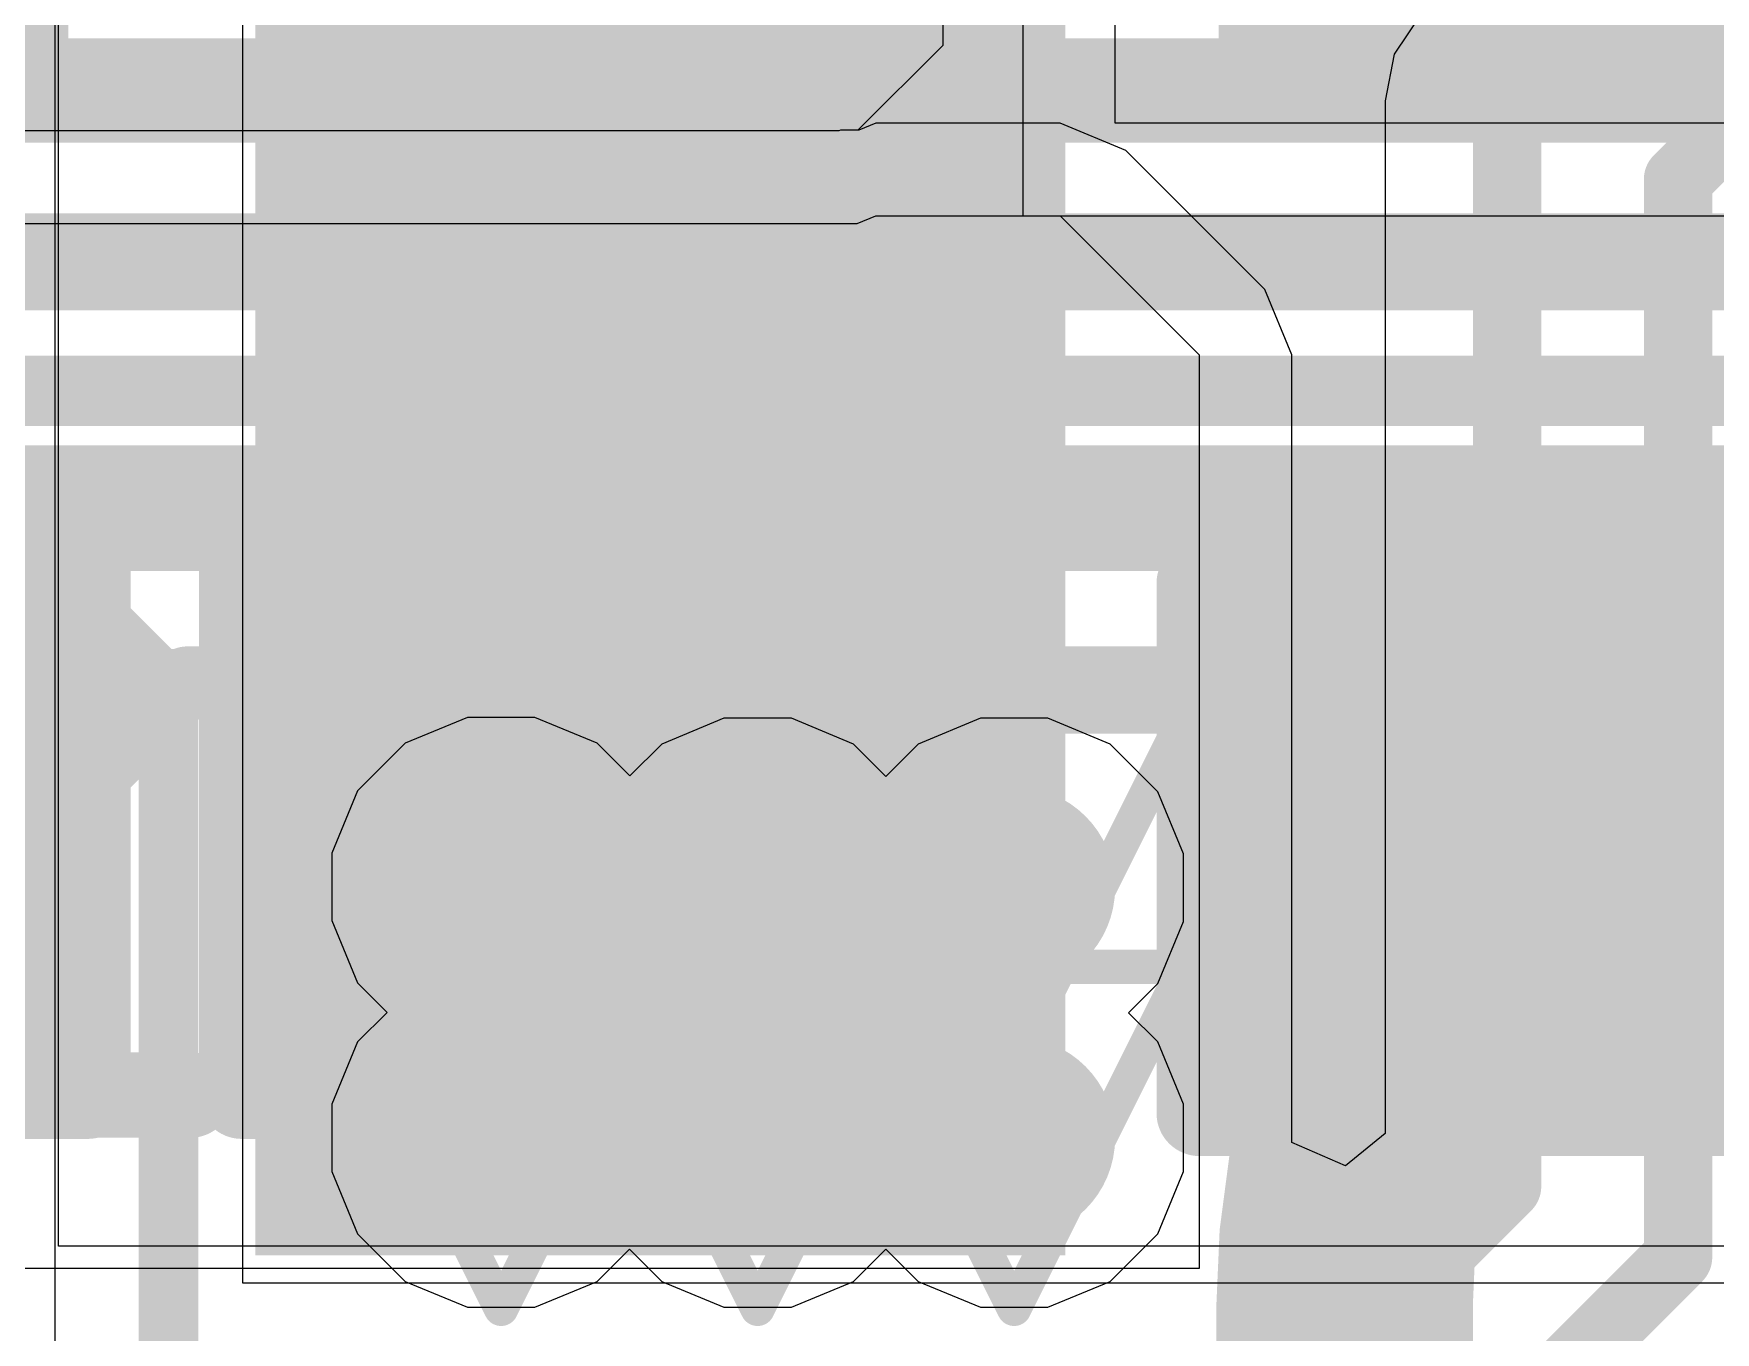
# Model space of a CAD drawing. Header units: inches. Extents: x -6 to 283, y -12 to 154.
# Drawn here: x 45.644 to 48.142, y -4.198 to -2.269 of the extents above; entities that cross this region are included whole.
import ezdxf

# ---------------------------------------------------------------- set-up
doc = ezdxf.new("R2010")
doc.units = ezdxf.units.IN
for name, color, linetype in [('Bottom Layer', 5, 'Continuous'), ('Bottom Overlay', 54, 'Continuous'), ('Bottom Paste', 16, 'Continuous'), ('Bottom Solder', 6, 'Continuous'), ('Drill Drawing', 1, 'Continuous'), ('GND-1', 16, 'Continuous'), ('GND-2', 90, 'Continuous'), ('GND-3', 216, 'Continuous'), ('GND-4', 54, 'Continuous'), ('PWR-1', 156, 'Continuous'), ('PWR-2', 130, 'Continuous'), ('Signal L1', 76, 'Continuous'), ('Signal L2', 6, 'Continuous'), ('Top Layer', 1, 'Continuous'), ('Top Overlay', 2, 'Continuous'), ('Top Paste', 8, 'Continuous'), ('Top Solder', 216, 'Continuous'), ('Via Holes', 16, 'Continuous')]:
    doc.layers.add(name, color=color, linetype=linetype)

# ---------------------------------------------------------------- blocks, each defined once
blk = doc.blocks.new('IND_0806_B_189')
at = {"layer": 'Bottom Layer'}
blk.add_hatch(color=5, dxfattribs=at).paths.add_polyline_path([(-1.32499735, 1.00000054), (-0.32499681, 1.00000054), (-0.32499681, -1.00000054), (-1.32499735, -1.00000054)])
at = {"layer": 'Bottom Paste'}
blk.add_hatch(color=16, dxfattribs=at).paths.add_polyline_path([(-1.32499735, 1.00000054), (-0.32499681, 1.00000054), (-0.32499681, -1.00000054), (-1.32499735, -1.00000054)])
at = {"layer": 'Bottom Solder'}
blk.add_hatch(color=6, dxfattribs=at).paths.add_polyline_path([(-1.42659735, 1.10160054), (-0.22339681, 1.10160054), (-0.22339681, -1.10160054), (-1.42659735, -1.10160054)])
at = {"layer": 'Bottom Overlay'}
blk.add_lwpolyline([(0.1524, 0.8636, 0.127, 0.127, 0), (-0.127, 0.8636, 0.127, 0.127, 0)], format="xyseb", dxfattribs=at)
for points in [[(-0.15875, 0.8636, 0.0635, 0.0635, 1), (-0.09524999999999999, 0.8636, 0.0635, 0.0635, 1)], [(0.12065, 0.8636, 0.0635, 0.0635, 1), (0.18415, 0.8636, 0.0635, 0.0635, 1)]]:
    blk.add_lwpolyline(points, format="xyseb", close=True, dxfattribs=at)
blk = doc.blocks.new('C___0603_385')
at = {"layer": 'Top Layer'}
for points in [[(-0.3809999999999999, 0.4445), (-0.3809999999999999, -0.4445), (-1.143, -0.4445), (-1.143, 0.4445)], [(1.143, 0.4445), (1.143, -0.4445), (0.3809999999999999, -0.4445), (0.3809999999999999, 0.4445)]]:
    blk.add_hatch(color=1, dxfattribs=at).paths.add_polyline_path(points)
at = {"layer": 'Top Paste'}
for points in [[(-0.3809999999999999, 0.4445), (-0.3809999999999999, -0.4445), (-1.143, -0.4445), (-1.143, 0.4445)], [(1.143, 0.4445), (1.143, -0.4445), (0.3809999999999999, -0.4445), (0.3809999999999999, 0.4445)]]:
    blk.add_hatch(color=8, dxfattribs=at).paths.add_polyline_path(points)
at = {"layer": 'Top Solder'}
for points in [[(-0.3210001199999999, 0.50449988), (-0.3210001199999999, -0.50449988), (-1.20299988, -0.50449988), (-1.20299988, 0.50449988)], [(1.20299988, 0.50449988), (1.20299988, -0.50449988), (0.3210001199999999, -0.50449988), (0.3210001199999999, 0.50449988)]]:
    blk.add_hatch(color=216, dxfattribs=at).paths.add_polyline_path(points)
at = {"layer": 'Top Overlay'}
for points in [[(-0.4571999999999999, 0.5334, 0.127, 0.127, 0), (-1.2446, 0.5334, 0.127, 0.127, 0)], [(-1.2446, -0.5334, 0.127, 0.127, 0), (-1.2446, 0.5334, 0.127, 0.127, 0)], [(1.2446, 0.5334, 0.127, 0.127, 0), (0.4571999999999999, 0.5334, 0.127, 0.127, 0)], [(1.2446, -0.5334, 0.127, 0.127, 0), (1.2446, 0.5334, 0.127, 0.127, 0)], [(-0.4571999999999999, -0.5334, 0.127, 0.127, 0), (-1.2446, -0.5334, 0.127, 0.127, 0)], [(1.2446, -0.5334, 0.127, 0.127, 0), (0.4571999999999999, -0.5334, 0.127, 0.127, 0)]]:
    blk.add_lwpolyline(points, format="xyseb", dxfattribs=at)
for points in [[(-1.27635, 0.5334, 0.0635, 0.0635, 1), (-1.21285, 0.5334, 0.0635, 0.0635, 1)], [(-1.27635, 0.5334, 0.0635, 0.0635, 1), (-1.21285, 0.5334, 0.0635, 0.0635, 1)], [(-0.4889499999999999, 0.5334, 0.0635, 0.0635, 1), (-0.42545, 0.5334, 0.0635, 0.0635, 1)], [(0.42545, 0.5334, 0.0635, 0.0635, 1), (0.4889499999999999, 0.5334, 0.0635, 0.0635, 1)], [(1.21285, 0.5334, 0.0635, 0.0635, 1), (1.27635, 0.5334, 0.0635, 0.0635, 1)], [(1.21285, 0.5334, 0.0635, 0.0635, 1), (1.27635, 0.5334, 0.0635, 0.0635, 1)], [(-1.27635, -0.5334, 0.0635, 0.0635, 1), (-1.21285, -0.5334, 0.0635, 0.0635, 1)], [(-1.27635, -0.5334, 0.0635, 0.0635, 1), (-1.21285, -0.5334, 0.0635, 0.0635, 1)], [(-0.4889499999999999, -0.5334, 0.0635, 0.0635, 1), (-0.42545, -0.5334, 0.0635, 0.0635, 1)], [(0.42545, -0.5334, 0.0635, 0.0635, 1), (0.4889499999999999, -0.5334, 0.0635, 0.0635, 1)], [(1.21285, -0.5334, 0.0635, 0.0635, 1), (1.27635, -0.5334, 0.0635, 0.0635, 1)], [(1.21285, -0.5334, 0.0635, 0.0635, 1), (1.27635, -0.5334, 0.0635, 0.0635, 1)]]:
    blk.add_lwpolyline(points, format="xyseb", close=True, dxfattribs=at)
blk = doc.blocks.new('C___0603_387')
at = {"layer": 'Top Layer'}
for points in [[(-0.3809999999999999, 0.4445), (-0.3809999999999999, -0.4445), (-1.143, -0.4445), (-1.143, 0.4445)], [(1.143, 0.4445), (1.143, -0.4445), (0.3809999999999999, -0.4445), (0.3809999999999999, 0.4445)]]:
    blk.add_hatch(color=1, dxfattribs=at).paths.add_polyline_path(points)
at = {"layer": 'Top Paste'}
for points in [[(-0.3809999999999999, 0.4445), (-0.3809999999999999, -0.4445), (-1.143, -0.4445), (-1.143, 0.4445)], [(1.143, 0.4445), (1.143, -0.4445), (0.3809999999999999, -0.4445), (0.3809999999999999, 0.4445)]]:
    blk.add_hatch(color=8, dxfattribs=at).paths.add_polyline_path(points)
at = {"layer": 'Top Solder'}
for points in [[(-0.3210001199999999, 0.50449988), (-0.3210001199999999, -0.50449988), (-1.20299988, -0.50449988), (-1.20299988, 0.50449988)], [(1.20299988, 0.50449988), (1.20299988, -0.50449988), (0.3210001199999999, -0.50449988), (0.3210001199999999, 0.50449988)]]:
    blk.add_hatch(color=216, dxfattribs=at).paths.add_polyline_path(points)
at = {"layer": 'Top Overlay'}
for points in [[(-0.4571999999999999, 0.5334, 0.127, 0.127, 0), (-1.2446, 0.5334, 0.127, 0.127, 0)], [(-1.2446, -0.5333974599999999, 0.127, 0.127, 0), (-1.2446, 0.5334, 0.127, 0.127, 0)], [(1.2446, 0.5334, 0.127, 0.127, 0), (0.4571999999999999, 0.5334, 0.127, 0.127, 0)], [(1.2446, -0.5333974599999999, 0.127, 0.127, 0), (1.2446, 0.5334, 0.127, 0.127, 0)], [(-0.4571999999999999, -0.5333974599999999, 0.127, 0.127, 0), (-1.2446, -0.5333974599999999, 0.127, 0.127, 0)], [(1.2446, -0.5333974599999999, 0.127, 0.127, 0), (0.4571999999999999, -0.5333974599999999, 0.127, 0.127, 0)]]:
    blk.add_lwpolyline(points, format="xyseb", dxfattribs=at)
for points in [[(-1.27635, 0.5334, 0.0635, 0.0635, 1), (-1.21285, 0.5334, 0.0635, 0.0635, 1)], [(-1.27635, 0.5334, 0.0635, 0.0635, 1), (-1.21285, 0.5334, 0.0635, 0.0635, 1)], [(-0.4889499999999999, 0.5334, 0.0635, 0.0635, 1), (-0.42545, 0.5334, 0.0635, 0.0635, 1)], [(0.42545, 0.5334, 0.0635, 0.0635, 1), (0.4889499999999999, 0.5334, 0.0635, 0.0635, 1)], [(1.21285, 0.5334, 0.0635, 0.0635, 1), (1.27635, 0.5334, 0.0635, 0.0635, 1)], [(1.21285, 0.5334, 0.0635, 0.0635, 1), (1.27635, 0.5334, 0.0635, 0.0635, 1)], [(-1.27635, -0.5333974599999999, 0.0635, 0.0635, 1), (-1.21285, -0.5333974599999999, 0.0635, 0.0635, 1)], [(-1.27635, -0.5333974599999999, 0.0635, 0.0635, 1), (-1.21285, -0.5333974599999999, 0.0635, 0.0635, 1)], [(-0.4889499999999999, -0.5333974599999999, 0.0635, 0.0635, 1), (-0.42545, -0.5333974599999999, 0.0635, 0.0635, 1)], [(0.42545, -0.5333974599999999, 0.0635, 0.0635, 1), (0.4889499999999999, -0.5333974599999999, 0.0635, 0.0635, 1)], [(1.21285, -0.5333974599999999, 0.0635, 0.0635, 1), (1.27635, -0.5333974599999999, 0.0635, 0.0635, 1)], [(1.21285, -0.5333974599999999, 0.0635, 0.0635, 1), (1.27635, -0.5333974599999999, 0.0635, 0.0635, 1)]]:
    blk.add_lwpolyline(points, format="xyseb", close=True, dxfattribs=at)
blk = doc.blocks.new('C___0603_B_418')
at = {"layer": 'Bottom Layer'}
for points in [[(-1.143, -0.4445), (-1.143, 0.4445), (-0.3810000000000001, 0.4445), (-0.3809999999999999, -0.4445)], [(0.3810000000000001, -0.4445), (0.3809999999999999, 0.4445), (1.143, 0.4445), (1.143, -0.4445)]]:
    blk.add_hatch(color=5, dxfattribs=at).paths.add_polyline_path(points)
at = {"layer": 'Bottom Paste'}
for points in [[(-1.143, -0.4445), (-1.143, 0.4445), (-0.3810000000000001, 0.4445), (-0.3809999999999999, -0.4445)], [(0.3810000000000001, -0.4445), (0.3809999999999999, 0.4445), (1.143, 0.4445), (1.143, -0.4445)]]:
    blk.add_hatch(color=16, dxfattribs=at).paths.add_polyline_path(points)
at = {"layer": 'Bottom Solder'}
for points in [[(-1.20299988, -0.50449988), (-1.20299988, 0.5044998799999999), (-0.3210001200000001, 0.50449988), (-0.3210001199999999, -0.5044998799999999)], [(0.3210001200000001, -0.50449988), (0.3210001199999999, 0.5044998799999999), (1.20299988, 0.50449988), (1.20299988, -0.5044998799999999)]]:
    blk.add_hatch(color=6, dxfattribs=at).paths.add_polyline_path(points)
at = {"layer": 'Bottom Overlay'}
for points in [[(-1.2446, -0.5334, 0.127, 0.127, 0), (-1.2446, 0.5334, 0.127, 0.127, 0)], [(-0.4571999999999999, 0.5334, 0.127, 0.127, 0), (-1.2446, 0.5334, 0.127, 0.127, 0)], [(1.2446, 0.5334, 0.127, 0.127, 0), (0.4571999999999999, 0.5334, 0.127, 0.127, 0)], [(1.2446, -0.5334, 0.127, 0.127, 0), (1.2446, 0.5334, 0.127, 0.127, 0)], [(-0.4571999999999999, -0.5334, 0.127, 0.127, 0), (-1.2446, -0.5334, 0.127, 0.127, 0)], [(1.2446, -0.5334, 0.127, 0.127, 0), (0.4571999999999999, -0.5334, 0.127, 0.127, 0)]]:
    blk.add_lwpolyline(points, format="xyseb", dxfattribs=at)
for points in [[(-1.27635, 0.5334, 0.0635, 0.0635, 1), (-1.21285, 0.5334, 0.0635, 0.0635, 1)], [(-1.27635, 0.5334, 0.0635, 0.0635, 1), (-1.21285, 0.5334, 0.0635, 0.0635, 1)], [(-0.4889499999999999, 0.5334, 0.0635, 0.0635, 1), (-0.42545, 0.5334, 0.0635, 0.0635, 1)], [(0.42545, 0.5334, 0.0635, 0.0635, 1), (0.4889499999999999, 0.5334, 0.0635, 0.0635, 1)], [(1.21285, 0.5334, 0.0635, 0.0635, 1), (1.27635, 0.5334, 0.0635, 0.0635, 1)], [(1.21285, 0.5334, 0.0635, 0.0635, 1), (1.27635, 0.5334, 0.0635, 0.0635, 1)], [(-1.27635, -0.5334, 0.0635, 0.0635, 1), (-1.21285, -0.5334, 0.0635, 0.0635, 1)], [(-1.27635, -0.5334, 0.0635, 0.0635, 1), (-1.21285, -0.5334, 0.0635, 0.0635, 1)], [(-0.4889499999999999, -0.5334, 0.0635, 0.0635, 1), (-0.42545, -0.5334, 0.0635, 0.0635, 1)], [(0.42545, -0.5334, 0.0635, 0.0635, 1), (0.4889499999999999, -0.5334, 0.0635, 0.0635, 1)], [(1.21285, -0.5334, 0.0635, 0.0635, 1), (1.27635, -0.5334, 0.0635, 0.0635, 1)], [(1.21285, -0.5334, 0.0635, 0.0635, 1), (1.27635, -0.5334, 0.0635, 0.0635, 1)]]:
    blk.add_lwpolyline(points, format="xyseb", close=True, dxfattribs=at)

msp = doc.modelspace()

# ---------------------------------------------------------------- hatches: boundary and pattern name
at = {"layer": 'Bottom Layer'}
h = msp.add_hatch(color=5, dxfattribs=at)
edge = h.paths.add_edge_path()
edge.add_arc((46.33863732, -3.53651312), 0.1499997, 0, 360)
h = msp.add_hatch(color=5, dxfattribs=at)
edge = h.paths.add_edge_path()
edge.add_arc((46.71963732, -3.53778312), 0.1499997, 0, 360)
h = msp.add_hatch(color=5, dxfattribs=at)
edge = h.paths.add_edge_path()
edge.add_arc((47.10063732, -3.53778312), 0.1499997, 0, 360)
h = msp.add_hatch(color=5, dxfattribs=at)
edge = h.paths.add_edge_path()
edge.add_arc((46.33863732, -3.90938258), 0.1499997, 0, 360)
h = msp.add_hatch(color=5, dxfattribs=at)
edge = h.paths.add_edge_path()
edge.add_arc((46.71963732, -3.90938258), 0.1499997, 0, 360)
h = msp.add_hatch(color=5, dxfattribs=at)
edge = h.paths.add_edge_path()
edge.add_arc((47.10063732, -3.90938258), 0.1499997, 0, 360)
at = {"layer": 'GND-1'}
h = msp.add_hatch(color=16, dxfattribs=at)
edge = h.paths.add_edge_path()
edge.add_arc((46.33863732, -3.53651312), 0.1499997, 0, 360)
h = msp.add_hatch(color=16, dxfattribs=at)
edge = h.paths.add_edge_path()
edge.add_arc((46.71963732, -3.53778312), 0.1499997, 0, 360)
h = msp.add_hatch(color=16, dxfattribs=at)
edge = h.paths.add_edge_path()
edge.add_arc((47.10063732, -3.53778312), 0.1499997, 0, 360)
h = msp.add_hatch(color=16, dxfattribs=at)
edge = h.paths.add_edge_path()
edge.add_arc((46.33863732, -3.90938258), 0.1499997, 0, 360)
h = msp.add_hatch(color=16, dxfattribs=at)
edge = h.paths.add_edge_path()
edge.add_arc((46.71963732, -3.90938258), 0.1499997, 0, 360)
h = msp.add_hatch(color=16, dxfattribs=at)
edge = h.paths.add_edge_path()
edge.add_arc((47.10063732, -3.90938258), 0.1499997, 0, 360)
at = {"layer": 'GND-2'}
h = msp.add_hatch(color=90, dxfattribs=at)
edge = h.paths.add_edge_path()
edge.add_arc((46.33863732, -3.53651312), 0.1499997, 0, 360)
h = msp.add_hatch(color=90, dxfattribs=at)
edge = h.paths.add_edge_path()
edge.add_arc((46.71963732, -3.53778312), 0.1499997, 0, 360)
h = msp.add_hatch(color=90, dxfattribs=at)
edge = h.paths.add_edge_path()
edge.add_arc((47.10063732, -3.53778312), 0.1499997, 0, 360)
h = msp.add_hatch(color=90, dxfattribs=at)
edge = h.paths.add_edge_path()
edge.add_arc((46.33863732, -3.90938258), 0.1499997, 0, 360)
h = msp.add_hatch(color=90, dxfattribs=at)
edge = h.paths.add_edge_path()
edge.add_arc((46.71963732, -3.90938258), 0.1499997, 0, 360)
h = msp.add_hatch(color=90, dxfattribs=at)
edge = h.paths.add_edge_path()
edge.add_arc((47.10063732, -3.90938258), 0.1499997, 0, 360)
at = {"layer": 'GND-3'}
h = msp.add_hatch(color=216, dxfattribs=at)
edge = h.paths.add_edge_path()
edge.add_arc((46.33863732, -3.53651312), 0.1499997, 0, 360)
h = msp.add_hatch(color=216, dxfattribs=at)
edge = h.paths.add_edge_path()
edge.add_arc((46.71963732, -3.53778312), 0.1499997, 0, 360)
h = msp.add_hatch(color=216, dxfattribs=at)
edge = h.paths.add_edge_path()
edge.add_arc((47.10063732, -3.53778312), 0.1499997, 0, 360)
h = msp.add_hatch(color=216, dxfattribs=at)
edge = h.paths.add_edge_path()
edge.add_arc((46.33863732, -3.90938258), 0.1499997, 0, 360)
h = msp.add_hatch(color=216, dxfattribs=at)
edge = h.paths.add_edge_path()
edge.add_arc((46.71963732, -3.90938258), 0.1499997, 0, 360)
h = msp.add_hatch(color=216, dxfattribs=at)
edge = h.paths.add_edge_path()
edge.add_arc((47.10063732, -3.90938258), 0.1499997, 0, 360)
at = {"layer": 'GND-4'}
h = msp.add_hatch(color=54, dxfattribs=at)
edge = h.paths.add_edge_path()
edge.add_arc((46.33863732, -3.53651312), 0.1499997, 0, 360)
h = msp.add_hatch(color=54, dxfattribs=at)
edge = h.paths.add_edge_path()
edge.add_arc((46.71963732, -3.53778312), 0.1499997, 0, 360)
h = msp.add_hatch(color=54, dxfattribs=at)
edge = h.paths.add_edge_path()
edge.add_arc((47.10063732, -3.53778312), 0.1499997, 0, 360)
h = msp.add_hatch(color=54, dxfattribs=at)
edge = h.paths.add_edge_path()
edge.add_arc((46.33863732, -3.90938258), 0.1499997, 0, 360)
h = msp.add_hatch(color=54, dxfattribs=at)
edge = h.paths.add_edge_path()
edge.add_arc((46.71963732, -3.90938258), 0.1499997, 0, 360)
h = msp.add_hatch(color=54, dxfattribs=at)
edge = h.paths.add_edge_path()
edge.add_arc((47.10063732, -3.90938258), 0.1499997, 0, 360)
at = {"layer": 'PWR-1'}
h = msp.add_hatch(color=156, dxfattribs=at)
edge = h.paths.add_edge_path()
edge.add_arc((46.33863732, -3.53651312), 0.1499997, 0, 360)
h = msp.add_hatch(color=156, dxfattribs=at)
edge = h.paths.add_edge_path()
edge.add_arc((46.71963732, -3.53778312), 0.1499997, 0, 360)
h = msp.add_hatch(color=156, dxfattribs=at)
edge = h.paths.add_edge_path()
edge.add_arc((47.10063732, -3.53778312), 0.1499997, 0, 360)
h = msp.add_hatch(color=156, dxfattribs=at)
edge = h.paths.add_edge_path()
edge.add_arc((46.33863732, -3.90938258), 0.1499997, 0, 360)
h = msp.add_hatch(color=156, dxfattribs=at)
edge = h.paths.add_edge_path()
edge.add_arc((46.71963732, -3.90938258), 0.1499997, 0, 360)
h = msp.add_hatch(color=156, dxfattribs=at)
edge = h.paths.add_edge_path()
edge.add_arc((47.10063732, -3.90938258), 0.1499997, 0, 360)
at = {"layer": 'PWR-2'}
h = msp.add_hatch(color=130, dxfattribs=at)
edge = h.paths.add_edge_path()
edge.add_arc((46.33863732, -3.53651312), 0.1499997, 0, 360)
h = msp.add_hatch(color=130, dxfattribs=at)
edge = h.paths.add_edge_path()
edge.add_arc((46.71963732, -3.53778312), 0.1499997, 0, 360)
h = msp.add_hatch(color=130, dxfattribs=at)
edge = h.paths.add_edge_path()
edge.add_arc((47.10063732, -3.53778312), 0.1499997, 0, 360)
h = msp.add_hatch(color=130, dxfattribs=at)
edge = h.paths.add_edge_path()
edge.add_arc((46.33863732, -3.90938258), 0.1499997, 0, 360)
h = msp.add_hatch(color=130, dxfattribs=at)
edge = h.paths.add_edge_path()
edge.add_arc((46.71963732, -3.90938258), 0.1499997, 0, 360)
h = msp.add_hatch(color=130, dxfattribs=at)
edge = h.paths.add_edge_path()
edge.add_arc((47.10063732, -3.90938258), 0.1499997, 0, 360)
at = {"layer": 'Signal L1'}
h = msp.add_hatch(color=76, dxfattribs=at)
edge = h.paths.add_edge_path()
edge.add_arc((46.33863732, -3.53651312), 0.1499997, 0, 360)
h = msp.add_hatch(color=76, dxfattribs=at)
edge = h.paths.add_edge_path()
edge.add_arc((46.71963732, -3.53778312), 0.1499997, 0, 360)
h = msp.add_hatch(color=76, dxfattribs=at)
edge = h.paths.add_edge_path()
edge.add_arc((47.10063732, -3.53778312), 0.1499997, 0, 360)
h = msp.add_hatch(color=76, dxfattribs=at)
edge = h.paths.add_edge_path()
edge.add_arc((46.33863732, -3.90938258), 0.1499997, 0, 360)
h = msp.add_hatch(color=76, dxfattribs=at)
edge = h.paths.add_edge_path()
edge.add_arc((46.71963732, -3.90938258), 0.1499997, 0, 360)
h = msp.add_hatch(color=76, dxfattribs=at)
edge = h.paths.add_edge_path()
edge.add_arc((47.10063732, -3.90938258), 0.1499997, 0, 360)
at = {"layer": 'Signal L2'}
h = msp.add_hatch(color=6, dxfattribs=at)
edge = h.paths.add_edge_path()
edge.add_arc((46.33863732, -3.53651312), 0.1499997, 0, 360)
h = msp.add_hatch(color=6, dxfattribs=at)
edge = h.paths.add_edge_path()
edge.add_arc((46.71963732, -3.53778312), 0.1499997, 0, 360)
h = msp.add_hatch(color=6, dxfattribs=at)
edge = h.paths.add_edge_path()
edge.add_arc((47.10063732, -3.53778312), 0.1499997, 0, 360)
h = msp.add_hatch(color=6, dxfattribs=at)
edge = h.paths.add_edge_path()
edge.add_arc((46.33863732, -3.90938258), 0.1499997, 0, 360)
h = msp.add_hatch(color=6, dxfattribs=at)
edge = h.paths.add_edge_path()
edge.add_arc((46.71963732, -3.90938258), 0.1499997, 0, 360)
h = msp.add_hatch(color=6, dxfattribs=at)
edge = h.paths.add_edge_path()
edge.add_arc((47.10063732, -3.90938258), 0.1499997, 0, 360)
at = {"layer": 'Top Layer'}
h = msp.add_hatch(color=1, dxfattribs=at)
edge = h.paths.add_edge_path()
edge.add_arc((46.33863732, -3.53651312), 0.1499997, 0, 360)
h = msp.add_hatch(color=1, dxfattribs=at)
edge = h.paths.add_edge_path()
edge.add_arc((46.71963732, -3.53778312), 0.1499997, 0, 360)
h = msp.add_hatch(color=1, dxfattribs=at)
edge = h.paths.add_edge_path()
edge.add_arc((47.10063732, -3.53778312), 0.1499997, 0, 360)
h = msp.add_hatch(color=1, dxfattribs=at)
edge = h.paths.add_edge_path()
edge.add_arc((46.33863732, -3.90938258), 0.1499997, 0, 360)
h = msp.add_hatch(color=1, dxfattribs=at)
edge = h.paths.add_edge_path()
edge.add_arc((46.71963732, -3.90938258), 0.1499997, 0, 360)
h = msp.add_hatch(color=1, dxfattribs=at)
edge = h.paths.add_edge_path()
edge.add_arc((47.10063732, -3.90938258), 0.1499997, 0, 360)
at = {"layer": 'Via Holes'}
h = msp.add_hatch(color=7, dxfattribs=at)
edge = h.paths.add_edge_path()
edge.add_arc((46.33863732, -3.53651312), 0.07499858, 0, 360)
h = msp.add_hatch(color=7, dxfattribs=at)
edge = h.paths.add_edge_path()
edge.add_arc((46.71963732, -3.53778312), 0.07499858, 0, 360)
h = msp.add_hatch(color=7, dxfattribs=at)
edge = h.paths.add_edge_path()
edge.add_arc((47.10063732, -3.53778312), 0.07499858, 0, 360)
h = msp.add_hatch(color=7, dxfattribs=at)
edge = h.paths.add_edge_path()
edge.add_arc((46.33863732, -3.90938258), 0.07499858, 0, 360)
h = msp.add_hatch(color=7, dxfattribs=at)
edge = h.paths.add_edge_path()
edge.add_arc((46.71963732, -3.90938258), 0.07499858, 0, 360)
h = msp.add_hatch(color=7, dxfattribs=at)
edge = h.paths.add_edge_path()
edge.add_arc((47.10063732, -3.90938258), 0.07499858, 0, 360)

# ---------------------------------------------------------------- linework, layer by layer
at = {"layer": 'Bottom Layer'}
for p, q in [((45.68114054, -4.07020014), (45.68114054, -1.8452973)), ((47.11333732, -1.84529476), (47.11333732, -2.5398349)), ((47.25080212, -2.4023701), (47.25080212, -1.84529476)), ((49.5507264, -2.4023701), (47.25080212, -2.4023701)), ((47.11333732, -2.5398349), (49.55073148, -2.5398349)), ((49.52601981999999, -4.07020014), (45.68114054, -4.07020014))]:
    msp.add_line(p, q, dxfattribs=at)
for points in [[(47.59155836, -4.15677096, 0.3809999999999999, 0.3809999999999999, -0.198912367379658), (47.90905836, -3.39025738, 0.3809999999999999, 0.3809999999999999, 0)], [(47.59155836, -4.684361979999999, 0.3809999999999999, 0.3809999999999999, 0), (47.59155836, -4.15677096, 0.3809999999999999, 0.3809999999999999, 0)]]:
    msp.add_lwpolyline(points, format="xyseb", dxfattribs=at)
for points in [[(47.81380836, -3.39025738, 0.1905, 0.1905, 1), (48.00430836, -3.39025738, 0.1905, 0.1905, 1)], [(47.49630836, -4.15677096, 0.1905, 0.1905, 1), (47.68680835999999, -4.15677096, 0.1905, 0.1905, 1)], [(47.49630836, -4.15677096, 0.1905, 0.1905, 1), (47.68680835999999, -4.15677096, 0.1905, 0.1905, 1)]]:
    msp.add_lwpolyline(points, format="xyseb", close=True, dxfattribs=at)
at = {"layer": 'Drill Drawing'}
for points in [[(46.08463732, -3.28251312, 0.0508, 0.0508, 0), (46.59263731999999, -3.28251312, 0.0508, 0.0508, 0)], [(46.08463732, -3.28251312, 0.0508, 0.0508, 0), (46.33863732, -3.79051312, 0.0508, 0.0508, 0)], [(46.33863732, -3.79051312, 0.0508, 0.0508, 0), (46.59263731999999, -3.28251312, 0.0508, 0.0508, 0)], [(46.46563732, -3.28378312, 0.0508, 0.0508, 0), (46.97363732, -3.28378312, 0.0508, 0.0508, 0)], [(46.46563732, -3.28378312, 0.0508, 0.0508, 0), (46.71963732, -3.791783119999999, 0.0508, 0.0508, 0)], [(46.71963732, -3.791783119999999, 0.0508, 0.0508, 0), (46.97363732, -3.28378312, 0.0508, 0.0508, 0)], [(46.84663732, -3.28378312, 0.0508, 0.0508, 0), (47.35463731999999, -3.28378312, 0.0508, 0.0508, 0)], [(46.84663732, -3.28378312, 0.0508, 0.0508, 0), (47.10063732, -3.791783119999999, 0.0508, 0.0508, 0)], [(47.10063732, -3.791783119999999, 0.0508, 0.0508, 0), (47.35463731999999, -3.28378312, 0.0508, 0.0508, 0)], [(46.08463732, -3.65538258, 0.0508, 0.0508, 0), (46.59263731999999, -3.65538258, 0.0508, 0.0508, 0)], [(46.08463732, -3.65538258, 0.0508, 0.0508, 0), (46.33863732, -4.163382579999999, 0.0508, 0.0508, 0)], [(46.33863732, -4.163382579999999, 0.0508, 0.0508, 0), (46.59263731999999, -3.65538258, 0.0508, 0.0508, 0)], [(46.46563732, -3.65538258, 0.0508, 0.0508, 0), (46.97363732, -3.65538258, 0.0508, 0.0508, 0)], [(46.46563732, -3.65538258, 0.0508, 0.0508, 0), (46.71963732, -4.163382579999999, 0.0508, 0.0508, 0)], [(46.71963732, -4.163382579999999, 0.0508, 0.0508, 0), (46.97363732, -3.65538258, 0.0508, 0.0508, 0)], [(46.84663732, -3.65538258, 0.0508, 0.0508, 0), (47.35463731999999, -3.65538258, 0.0508, 0.0508, 0)], [(46.84663732, -3.65538258, 0.0508, 0.0508, 0), (47.10063732, -4.163382579999999, 0.0508, 0.0508, 0)], [(47.10063732, -4.163382579999999, 0.0508, 0.0508, 0), (47.35463731999999, -3.65538258, 0.0508, 0.0508, 0)]]:
    msp.add_lwpolyline(points, format="xyseb", dxfattribs=at)
for points in [[(46.07193732, -3.28251312, 0.0254, 0.0254, 1), (46.09733731999999, -3.28251312, 0.0254, 0.0254, 1)], [(46.07193732, -3.28251312, 0.0254, 0.0254, 1), (46.09733731999999, -3.28251312, 0.0254, 0.0254, 1)], [(46.45293732, -3.28378312, 0.0254, 0.0254, 1), (46.47833732, -3.28378312, 0.0254, 0.0254, 1)], [(46.45293732, -3.28378312, 0.0254, 0.0254, 1), (46.47833732, -3.28378312, 0.0254, 0.0254, 1)], [(46.57993732, -3.28251312, 0.0254, 0.0254, 1), (46.60533732, -3.28251312, 0.0254, 0.0254, 1)], [(46.57993732, -3.28251312, 0.0254, 0.0254, 1), (46.60533732, -3.28251312, 0.0254, 0.0254, 1)], [(46.83393732, -3.28378312, 0.0254, 0.0254, 1), (46.85933731999999, -3.28378312, 0.0254, 0.0254, 1)], [(46.83393732, -3.28378312, 0.0254, 0.0254, 1), (46.85933731999999, -3.28378312, 0.0254, 0.0254, 1)], [(46.96093732, -3.28378312, 0.0254, 0.0254, 1), (46.98633732, -3.28378312, 0.0254, 0.0254, 1)], [(46.96093732, -3.28378312, 0.0254, 0.0254, 1), (46.98633732, -3.28378312, 0.0254, 0.0254, 1)], [(47.34193732, -3.28378312, 0.0254, 0.0254, 1), (47.36733732, -3.28378312, 0.0254, 0.0254, 1)], [(47.34193732, -3.28378312, 0.0254, 0.0254, 1), (47.36733732, -3.28378312, 0.0254, 0.0254, 1)], [(46.07193732, -3.65538258, 0.0254, 0.0254, 1), (46.09733731999999, -3.65538258, 0.0254, 0.0254, 1)], [(46.07193732, -3.65538258, 0.0254, 0.0254, 1), (46.09733731999999, -3.65538258, 0.0254, 0.0254, 1)], [(46.45293732, -3.65538258, 0.0254, 0.0254, 1), (46.47833732, -3.65538258, 0.0254, 0.0254, 1)], [(46.45293732, -3.65538258, 0.0254, 0.0254, 1), (46.47833732, -3.65538258, 0.0254, 0.0254, 1)], [(46.57993732, -3.65538258, 0.0254, 0.0254, 1), (46.60533732, -3.65538258, 0.0254, 0.0254, 1)], [(46.57993732, -3.65538258, 0.0254, 0.0254, 1), (46.60533732, -3.65538258, 0.0254, 0.0254, 1)], [(46.83393732, -3.65538258, 0.0254, 0.0254, 1), (46.85933731999999, -3.65538258, 0.0254, 0.0254, 1)], [(46.83393732, -3.65538258, 0.0254, 0.0254, 1), (46.85933731999999, -3.65538258, 0.0254, 0.0254, 1)], [(46.96093732, -3.65538258, 0.0254, 0.0254, 1), (46.98633732, -3.65538258, 0.0254, 0.0254, 1)], [(46.96093732, -3.65538258, 0.0254, 0.0254, 1), (46.98633732, -3.65538258, 0.0254, 0.0254, 1)], [(47.34193732, -3.65538258, 0.0254, 0.0254, 1), (47.36733732, -3.65538258, 0.0254, 0.0254, 1)], [(47.34193732, -3.65538258, 0.0254, 0.0254, 1), (47.36733732, -3.65538258, 0.0254, 0.0254, 1)], [(46.32593732, -3.79051312, 0.0254, 0.0254, 1), (46.35133731999999, -3.79051312, 0.0254, 0.0254, 1)], [(46.32593732, -3.79051312, 0.0254, 0.0254, 1), (46.35133731999999, -3.79051312, 0.0254, 0.0254, 1)], [(46.70693731999999, -3.791783119999999, 0.0254, 0.0254, 1), (46.73233732, -3.791783119999999, 0.0254, 0.0254, 1)], [(46.70693731999999, -3.791783119999999, 0.0254, 0.0254, 1), (46.73233732, -3.791783119999999, 0.0254, 0.0254, 1)], [(47.08793732, -3.791783119999999, 0.0254, 0.0254, 1), (47.11333732, -3.791783119999999, 0.0254, 0.0254, 1)], [(47.08793732, -3.791783119999999, 0.0254, 0.0254, 1), (47.11333732, -3.791783119999999, 0.0254, 0.0254, 1)], [(46.32593732, -4.163382579999999, 0.0254, 0.0254, 1), (46.35133731999999, -4.163382579999999, 0.0254, 0.0254, 1)], [(46.32593732, -4.163382579999999, 0.0254, 0.0254, 1), (46.35133731999999, -4.163382579999999, 0.0254, 0.0254, 1)], [(46.70693731999999, -4.163382579999999, 0.0254, 0.0254, 1), (46.73233732, -4.163382579999999, 0.0254, 0.0254, 1)], [(46.70693731999999, -4.163382579999999, 0.0254, 0.0254, 1), (46.73233732, -4.163382579999999, 0.0254, 0.0254, 1)], [(47.08793732, -4.163382579999999, 0.0254, 0.0254, 1), (47.11333732, -4.163382579999999, 0.0254, 0.0254, 1)], [(47.08793732, -4.163382579999999, 0.0254, 0.0254, 1), (47.11333732, -4.163382579999999, 0.0254, 0.0254, 1)]]:
    msp.add_lwpolyline(points, format="xyseb", close=True, dxfattribs=at)
at = {"layer": 'GND-1'}
for p, q in [((46.2885917, -3.28491342), (46.19611792, -3.323216619999999)), ((46.38868294, -3.28491342), (46.2885917, -3.28491342)), ((46.48115671999999, -3.323216619999999), (46.38868294, -3.28491342)), ((46.6695917, -3.28618342), (46.57711792, -3.32448662)), ((46.76968294, -3.28618342), (46.6695917, -3.28618342)), ((46.86215671999999, -3.32448662), (46.76968294, -3.28618342)), ((47.0505917, -3.28618342), (46.95811792, -3.32448662)), ((47.15068294, -3.28618342), (47.0505917, -3.28618342)), ((47.24315671999999, -3.32448662), (47.15068294, -3.28618342)), ((46.19611792, -3.323216619999999), (46.12534082, -3.39399372)), ((46.52977232, -3.371832219999999), (46.48115671999999, -3.323216619999999)), ((46.57711792, -3.32448662), (46.52977232, -3.371832219999999)), ((46.91013732, -3.37246722), (46.86215671999999, -3.32448662)), ((46.95811792, -3.32448662), (46.91013732, -3.37246722)), ((47.31393382, -3.39526372), (47.24315671999999, -3.32448662)), ((46.12534082, -3.39399372), (46.08703762, -3.4864675)), ((47.35223702, -3.4877375), (47.31393382, -3.39526372)), ((46.08703762, -3.4864675), (46.08703762, -3.58655874)), ((47.35223702, -3.58782874), (47.35223702, -3.4877375)), ((46.08703762, -3.58655874), (46.12534082, -3.67903252)), ((47.31393382, -3.68030252), (47.35223702, -3.58782874)), ((46.12534082, -3.67903252), (46.16925742, -3.72294658)), ((47.27065222, -3.72358158), (47.31393382, -3.68030252)), ((46.16925742, -3.72294658), (46.12534082, -3.76686318)), ((47.31393382, -3.76686318), (47.27065222, -3.72358158)), ((46.12534082, -3.76686318), (46.08703762, -3.85933696)), ((47.35223702, -3.85933696), (47.31393382, -3.76686318)), ((46.08703762, -3.85933696), (46.08703762, -3.9594282)), ((47.35223702, -3.9594282), (47.35223702, -3.85933696)), ((46.08703762, -3.9594282), (46.12534082, -4.051901979999999)), ((47.31393382, -4.051901979999999), (47.35223702, -3.9594282)), ((46.12534082, -4.051901979999999), (46.19611792, -4.122679079999999)), ((47.24315671999999, -4.122679079999999), (47.31393382, -4.051901979999999)), ((46.48115671999999, -4.122679079999999), (46.52913732, -4.07469848)), ((46.52913732, -4.07469848), (46.57711792, -4.122679079999999)), ((46.86215671999999, -4.122679079999999), (46.91013732, -4.07469848)), ((46.91013732, -4.07469848), (46.95811792, -4.122679079999999)), ((46.19611792, -4.122679079999999), (46.2885917, -4.16098228)), ((46.38868294, -4.16098228), (46.48115671999999, -4.122679079999999)), ((46.57711792, -4.122679079999999), (46.6695917, -4.16098228)), ((46.76968294, -4.16098228), (46.86215671999999, -4.122679079999999)), ((46.95811792, -4.122679079999999), (47.0505917, -4.16098228)), ((47.15068294, -4.16098228), (47.24315671999999, -4.122679079999999)), ((46.2885917, -4.16098228), (46.38868294, -4.16098228)), ((46.6695917, -4.16098228), (46.76968294, -4.16098228)), ((47.0505917, -4.16098228), (47.15068294, -4.16098228))]:
    msp.add_line(p, q, dxfattribs=at)
at = {"layer": 'GND-2'}
for p, q in [((46.2885917, -3.28491342), (46.19611792, -3.323216619999999)), ((46.38868294, -3.28491342), (46.2885917, -3.28491342)), ((46.48115671999999, -3.323216619999999), (46.38868294, -3.28491342)), ((46.6695917, -3.28618342), (46.57711792, -3.32448662)), ((46.76968294, -3.28618342), (46.6695917, -3.28618342)), ((46.86215671999999, -3.32448662), (46.76968294, -3.28618342)), ((47.0505917, -3.28618342), (46.95811792, -3.32448662)), ((47.15068294, -3.28618342), (47.0505917, -3.28618342)), ((47.24315671999999, -3.32448662), (47.15068294, -3.28618342)), ((46.19611792, -3.323216619999999), (46.12534082, -3.39399372)), ((46.52977232, -3.371832219999999), (46.48115671999999, -3.323216619999999)), ((46.57711792, -3.32448662), (46.52977232, -3.371832219999999)), ((46.91013732, -3.37246722), (46.86215671999999, -3.32448662)), ((46.95811792, -3.32448662), (46.91013732, -3.37246722)), ((47.31393382, -3.39526372), (47.24315671999999, -3.32448662)), ((46.12534082, -3.39399372), (46.08703762, -3.4864675)), ((47.35223702, -3.4877375), (47.31393382, -3.39526372)), ((46.08703762, -3.4864675), (46.08703762, -3.58655874)), ((47.35223702, -3.58782874), (47.35223702, -3.4877375)), ((46.08703762, -3.58655874), (46.12534082, -3.67903252)), ((47.31393382, -3.68030252), (47.35223702, -3.58782874)), ((46.12534082, -3.67903252), (46.16925742, -3.72294658)), ((47.27065222, -3.72358158), (47.31393382, -3.68030252)), ((46.16925742, -3.72294658), (46.12534082, -3.76686318)), ((47.31393382, -3.76686318), (47.27065222, -3.72358158)), ((46.12534082, -3.76686318), (46.08703762, -3.85933696)), ((47.35223702, -3.85933696), (47.31393382, -3.76686318)), ((46.08703762, -3.85933696), (46.08703762, -3.9594282)), ((47.35223702, -3.9594282), (47.35223702, -3.85933696)), ((46.08703762, -3.9594282), (46.12534082, -4.051901979999999)), ((47.31393382, -4.051901979999999), (47.35223702, -3.9594282)), ((46.12534082, -4.051901979999999), (46.19611792, -4.122679079999999)), ((47.24315671999999, -4.122679079999999), (47.31393382, -4.051901979999999)), ((46.48115671999999, -4.122679079999999), (46.52913732, -4.07469848)), ((46.52913732, -4.07469848), (46.57711792, -4.122679079999999)), ((46.86215671999999, -4.122679079999999), (46.91013732, -4.07469848)), ((46.91013732, -4.07469848), (46.95811792, -4.122679079999999)), ((46.19611792, -4.122679079999999), (46.2885917, -4.16098228)), ((46.38868294, -4.16098228), (46.48115671999999, -4.122679079999999)), ((46.57711792, -4.122679079999999), (46.6695917, -4.16098228)), ((46.76968294, -4.16098228), (46.86215671999999, -4.122679079999999)), ((46.95811792, -4.122679079999999), (47.0505917, -4.16098228)), ((47.15068294, -4.16098228), (47.24315671999999, -4.122679079999999)), ((46.2885917, -4.16098228), (46.38868294, -4.16098228)), ((46.6695917, -4.16098228), (46.76968294, -4.16098228)), ((47.0505917, -4.16098228), (47.15068294, -4.16098228))]:
    msp.add_line(p, q, dxfattribs=at)
at = {"layer": 'GND-3'}
for p, q in [((46.2885917, -3.28491342), (46.19611792, -3.323216619999999)), ((46.38868294, -3.28491342), (46.2885917, -3.28491342)), ((46.48115671999999, -3.323216619999999), (46.38868294, -3.28491342)), ((46.6695917, -3.28618342), (46.57711792, -3.32448662)), ((46.76968294, -3.28618342), (46.6695917, -3.28618342)), ((46.86215671999999, -3.32448662), (46.76968294, -3.28618342)), ((47.0505917, -3.28618342), (46.95811792, -3.32448662)), ((47.15068294, -3.28618342), (47.0505917, -3.28618342)), ((47.24315671999999, -3.32448662), (47.15068294, -3.28618342)), ((46.19611792, -3.323216619999999), (46.12534082, -3.39399372)), ((46.52977232, -3.371832219999999), (46.48115671999999, -3.323216619999999)), ((46.57711792, -3.32448662), (46.52977232, -3.371832219999999)), ((46.91013732, -3.37246722), (46.86215671999999, -3.32448662)), ((46.95811792, -3.32448662), (46.91013732, -3.37246722)), ((47.31393382, -3.39526372), (47.24315671999999, -3.32448662)), ((46.12534082, -3.39399372), (46.08703762, -3.4864675)), ((47.35223702, -3.4877375), (47.31393382, -3.39526372)), ((46.08703762, -3.4864675), (46.08703762, -3.58655874)), ((47.35223702, -3.58782874), (47.35223702, -3.4877375)), ((46.08703762, -3.58655874), (46.12534082, -3.67903252)), ((47.31393382, -3.68030252), (47.35223702, -3.58782874)), ((46.12534082, -3.67903252), (46.16925742, -3.72294658)), ((47.27065222, -3.72358158), (47.31393382, -3.68030252)), ((46.16925742, -3.72294658), (46.12534082, -3.76686318)), ((47.31393382, -3.76686318), (47.27065222, -3.72358158)), ((46.12534082, -3.76686318), (46.08703762, -3.85933696)), ((47.35223702, -3.85933696), (47.31393382, -3.76686318)), ((46.08703762, -3.85933696), (46.08703762, -3.9594282)), ((47.35223702, -3.9594282), (47.35223702, -3.85933696)), ((46.08703762, -3.9594282), (46.12534082, -4.051901979999999)), ((47.31393382, -4.051901979999999), (47.35223702, -3.9594282)), ((46.12534082, -4.051901979999999), (46.19611792, -4.122679079999999)), ((47.24315671999999, -4.122679079999999), (47.31393382, -4.051901979999999)), ((46.48115671999999, -4.122679079999999), (46.52913732, -4.07469848)), ((46.52913732, -4.07469848), (46.57711792, -4.122679079999999)), ((46.86215671999999, -4.122679079999999), (46.91013732, -4.07469848)), ((46.91013732, -4.07469848), (46.95811792, -4.122679079999999)), ((46.19611792, -4.122679079999999), (46.2885917, -4.16098228)), ((46.38868294, -4.16098228), (46.48115671999999, -4.122679079999999)), ((46.57711792, -4.122679079999999), (46.6695917, -4.16098228)), ((46.76968294, -4.16098228), (46.86215671999999, -4.122679079999999)), ((46.95811792, -4.122679079999999), (47.0505917, -4.16098228)), ((47.15068294, -4.16098228), (47.24315671999999, -4.122679079999999)), ((46.2885917, -4.16098228), (46.38868294, -4.16098228)), ((46.6695917, -4.16098228), (46.76968294, -4.16098228)), ((47.0505917, -4.16098228), (47.15068294, -4.16098228))]:
    msp.add_line(p, q, dxfattribs=at)
at = {"layer": 'GND-4'}
for p, q in [((46.2885917, -3.28491342), (46.19611792, -3.323216619999999)), ((46.38868294, -3.28491342), (46.2885917, -3.28491342)), ((46.48115671999999, -3.323216619999999), (46.38868294, -3.28491342)), ((46.6695917, -3.28618342), (46.57711792, -3.32448662)), ((46.76968294, -3.28618342), (46.6695917, -3.28618342)), ((46.86215671999999, -3.32448662), (46.76968294, -3.28618342)), ((47.0505917, -3.28618342), (46.95811792, -3.32448662)), ((47.15068294, -3.28618342), (47.0505917, -3.28618342)), ((47.24315671999999, -3.32448662), (47.15068294, -3.28618342)), ((46.19611792, -3.323216619999999), (46.12534082, -3.39399372)), ((46.52977232, -3.371832219999999), (46.48115671999999, -3.323216619999999)), ((46.57711792, -3.32448662), (46.52977232, -3.371832219999999)), ((46.91013732, -3.37246722), (46.86215671999999, -3.32448662)), ((46.95811792, -3.32448662), (46.91013732, -3.37246722)), ((47.31393382, -3.39526372), (47.24315671999999, -3.32448662)), ((46.12534082, -3.39399372), (46.08703762, -3.4864675)), ((47.35223702, -3.4877375), (47.31393382, -3.39526372)), ((46.08703762, -3.4864675), (46.08703762, -3.58655874)), ((47.35223702, -3.58782874), (47.35223702, -3.4877375)), ((46.08703762, -3.58655874), (46.12534082, -3.67903252)), ((47.31393382, -3.68030252), (47.35223702, -3.58782874)), ((46.12534082, -3.67903252), (46.16925742, -3.72294658)), ((47.27065222, -3.72358158), (47.31393382, -3.68030252)), ((46.16925742, -3.72294658), (46.12534082, -3.76686318)), ((47.31393382, -3.76686318), (47.27065222, -3.72358158)), ((46.12534082, -3.76686318), (46.08703762, -3.85933696)), ((47.35223702, -3.85933696), (47.31393382, -3.76686318)), ((46.08703762, -3.85933696), (46.08703762, -3.9594282)), ((47.35223702, -3.9594282), (47.35223702, -3.85933696)), ((46.08703762, -3.9594282), (46.12534082, -4.051901979999999)), ((47.31393382, -4.051901979999999), (47.35223702, -3.9594282)), ((46.12534082, -4.051901979999999), (46.19611792, -4.122679079999999)), ((47.24315671999999, -4.122679079999999), (47.31393382, -4.051901979999999)), ((46.48115671999999, -4.122679079999999), (46.52913732, -4.07469848)), ((46.52913732, -4.07469848), (46.57711792, -4.122679079999999)), ((46.86215671999999, -4.122679079999999), (46.91013732, -4.07469848)), ((46.91013732, -4.07469848), (46.95811792, -4.122679079999999)), ((46.19611792, -4.122679079999999), (46.2885917, -4.16098228)), ((46.38868294, -4.16098228), (46.48115671999999, -4.122679079999999)), ((46.57711792, -4.122679079999999), (46.6695917, -4.16098228)), ((46.76968294, -4.16098228), (46.86215671999999, -4.122679079999999)), ((46.95811792, -4.122679079999999), (47.0505917, -4.16098228)), ((47.15068294, -4.16098228), (47.24315671999999, -4.122679079999999)), ((46.2885917, -4.16098228), (46.38868294, -4.16098228)), ((46.6695917, -4.16098228), (46.76968294, -4.16098228)), ((47.0505917, -4.16098228), (47.15068294, -4.16098228))]:
    msp.add_line(p, q, dxfattribs=at)
at = {"layer": 'PWR-1'}
for p, q in [((45.67585734, 0.06402577999999999), (45.67585734, -4.39482484)), ((45.95512526, -4.125282579999999), (45.95512526, -2.02451462)), ((55.00712391999999, -4.125282579999999), (45.95512526, -4.125282579999999))]:
    msp.add_line(p, q, dxfattribs=at)
at = {"layer": 'PWR-2'}
for points in [[(45.04322462, -2.3791037, 0.10414, 0.10414, 0), (53.66464755999999, -2.3791037, 0.10414, 0.10414, 0)], [(45.41978724, -2.5882981, 0.10414, 0.10414, 0), (53.7464127, -2.5882981, 0.10414, 0.10414, 0)], [(45.56997235999999, -2.79984962, 0.10414, 0.10414, 0), (53.87826917999999, -2.79984962, 0.10414, 0.10414, 0)], [(43.9289571, -4.812657379999999, 0.10414, 0.10414, 0), (45.7264135, -3.01520098, 0.10414, 0.10414, 0)], [(45.7264135, -3.01520098, 0.10414, 0.10414, 0), (54.00185541999999, -3.01520098, 0.10414, 0.10414, 0)], [(43.80620906, -5.29767038, 0.10414, 0.10414, 0), (45.8724127, -3.23146674, 0.10414, 0.10414, 0)], [(45.8724127, -3.23146674, 0.10414, 0.10414, 0), (54.11448917999999, -3.23146674, 0.10414, 0.10414, 0)]]:
    msp.add_lwpolyline(points, format="xyseb", dxfattribs=at)
for points in [[(45.7003785, -3.01520098, 0.05207, 0.05207, 1), (45.7524485, -3.01520098, 0.05207, 0.05207, 1)], [(45.7003785, -3.01520098, 0.05207, 0.05207, 1), (45.7524485, -3.01520098, 0.05207, 0.05207, 1)], [(45.8463777, -3.23146674, 0.05207, 0.05207, 1), (45.8984477, -3.23146674, 0.05207, 0.05207, 1)], [(45.8463777, -3.23146674, 0.05207, 0.05207, 1), (45.8984477, -3.23146674, 0.05207, 0.05207, 1)]]:
    msp.add_lwpolyline(points, format="xyseb", close=True, dxfattribs=at)
at = {"layer": 'Signal L1'}
for points in [[(35.79325836, -2.32691432, 0.1016, 0.1016, 0), (50.28570079999999, -2.32691432, 0.1016, 0.1016, 0)], [(35.17032336, -2.62931402, 0.1016, 0.1016, 0), (50.33914494, -2.62931402, 0.1016, 0.1016, 0)], [(35.46985286, -2.93171372, 0.1016, 0.1016, 0), (50.37694267999999, -2.93171372, 0.1016, 0.1016, 0)], [(35.17032336, -3.23411342, 0.1016, 0.1016, 0), (50.57977946, -3.23411342, 0.1016, 0.1016, 0)]]:
    msp.add_lwpolyline(points, format="xyseb", dxfattribs=at)
at = {"layer": 'Signal L2'}
for points in [[(44.22105456, -1.61844482, 0.08889999999999999, 0.08889999999999999, 0), (45.84463526, -3.24202552, 0.08889999999999999, 0.08889999999999999, 0)], [(45.84463526, -4.6720125, 0.08889999999999999, 0.08889999999999999, 0), (45.84463526, -3.24202552, 0.08889999999999999, 0.08889999999999999, 0)]]:
    msp.add_lwpolyline(points, format="xyseb", dxfattribs=at)
msp.add_lwpolyline([(45.82241026, -3.24202552, 0.04445, 0.04445, 1), (45.86686026, -3.24202552, 0.04445, 0.04445, 1)], format="xyseb", close=True, dxfattribs=at)
msp.add_lwpolyline([(45.82241026, -3.24202552, 0.04445, 0.04445, 1), (45.86686026, -3.24202552, 0.04445, 0.04445, 1)], format="xyseb", close=True, dxfattribs=at)
at = {"layer": 'Top Layer'}
for p, q in [((46.99465836, 0.03325622), (46.99465836, -2.28683058)), ((47.70463915999999, -2.24096072), (47.66534282, -2.29977188)), ((46.99465836, -2.28683058), (46.86865404, -2.4128349)), ((47.66534282, -2.29977188), (47.651543, -2.3691469)), ((47.651543, -2.3691469), (47.651543, -3.90276334)), ((46.84031526, -2.41383058), (44.37541036, -2.41383058)), ((46.84031526, -2.41383058), (44.37541036, -2.41383058)), ((46.8427181, -2.4128349), (46.84031526, -2.41383058)), ((46.8427181, -2.4128349), (46.84031526, -2.41383058)), ((46.87006628, -2.41283236), (46.8427181, -2.4128349)), ((46.86865404, -2.4128349), (46.8427181, -2.4128349)), ((46.89532911999999, -2.4023701), (46.87006628, -2.41283236)), ((47.16919192, -2.4023701), (46.89532911999999, -2.4023701)), ((47.169197, -2.40236756), (47.16919192, -2.4023701)), ((47.26639772, -2.44263164), (47.169197, -2.40236756)), ((47.47285654, -2.64910316), (47.26639772, -2.44263164)), ((46.86765836, -2.55129792), (46.89532911999999, -2.5398349)), ((46.89532911999999, -2.5398349), (47.16919446, -2.5398349)), ((47.16919446, -2.5398349), (47.37565836, -2.746308959999999)), ((44.37541036, -2.55129538), (46.86765327999999, -2.55129538)), ((46.86765327999999, -2.55129538), (46.86765836, -2.55129792)), ((47.47286162, -2.6491057), (47.47285654, -2.64910316)), ((47.51312316, -2.746308959999999), (47.47286162, -2.6491057)), ((47.37565836, -2.746308959999999), (47.37565836, -4.103166799999999)), ((47.51312316, -3.91641584), (47.51312316, -2.746308959999999)), ((47.59284359999999, -3.95077442), (47.51312316, -3.91641584)), ((47.651543, -3.90276334), (47.59284359999999, -3.95077442)), ((47.37565836, -4.103166799999999), (44.20065581999999, -4.103166799999999))]:
    msp.add_line(p, q, dxfattribs=at)
for points in [[(47.83282534, -2.3691469, 0.1016, 0.1016, 0), (49.38023398, -0.82173826, 0.1016, 0.1016, 0)], [(48.08682534, -2.48576592, 0.1016, 0.1016, 0), (49.52627636, -1.0463149, 0.1016, 0.1016, 0)], [(47.83282534, -3.9814373, 0.1016, 0.1016, 0), (47.83282534, -2.3691469, 0.1016, 0.1016, 0)], [(48.08682534, -4.08664664, 0.1016, 0.1016, 0), (48.08682534, -2.48576592, 0.1016, 0.1016, 0)], [(47.39625014, -4.4180125, 0.1016, 0.1016, 0), (47.83282534, -3.9814373, 0.1016, 0.1016, 0)], [(47.50145947999999, -4.6720125, 0.1016, 0.1016, 0), (48.08682534, -4.08664664, 0.1016, 0.1016, 0)]]:
    msp.add_lwpolyline(points, format="xyseb", dxfattribs=at)
for points in [[(47.80742534, -2.3691469, 0.0508, 0.0508, 1), (47.85822534, -2.3691469, 0.0508, 0.0508, 1)], [(47.80742534, -2.3691469, 0.0508, 0.0508, 1), (47.85822534, -2.3691469, 0.0508, 0.0508, 1)], [(48.06142534, -2.48576592, 0.0508, 0.0508, 1), (48.11222534, -2.48576592, 0.0508, 0.0508, 1)], [(48.06142534, -2.48576592, 0.0508, 0.0508, 1), (48.11222534, -2.48576592, 0.0508, 0.0508, 1)], [(47.80742534, -3.9814373, 0.0508, 0.0508, 1), (47.85822534, -3.9814373, 0.0508, 0.0508, 1)], [(47.80742534, -3.9814373, 0.0508, 0.0508, 1), (47.85822534, -3.9814373, 0.0508, 0.0508, 1)], [(48.06142534, -4.08664664, 0.0508, 0.0508, 1), (48.11222534, -4.08664664, 0.0508, 0.0508, 1)], [(48.06142534, -4.08664664, 0.0508, 0.0508, 1), (48.11222534, -4.08664664, 0.0508, 0.0508, 1)]]:
    msp.add_lwpolyline(points, format="xyseb", close=True, dxfattribs=at)

# ---------------------------------------------------------------- block references
for name, p, rotation in [('C___0603_387', (45.19125836, -2.60280658), 270), ('C___0603_385', (46.48665835999999, -2.60280658), 270), ('C___0603_B_418', (47.90905836, -2.62825738), 270), ('IND_0806_B_189', (45.75005836, -2.98212002), 180)]:
    msp.add_blockref(name, p, dxfattribs=dict(rotation=rotation))

doc.saveas('drawing.dxf')
